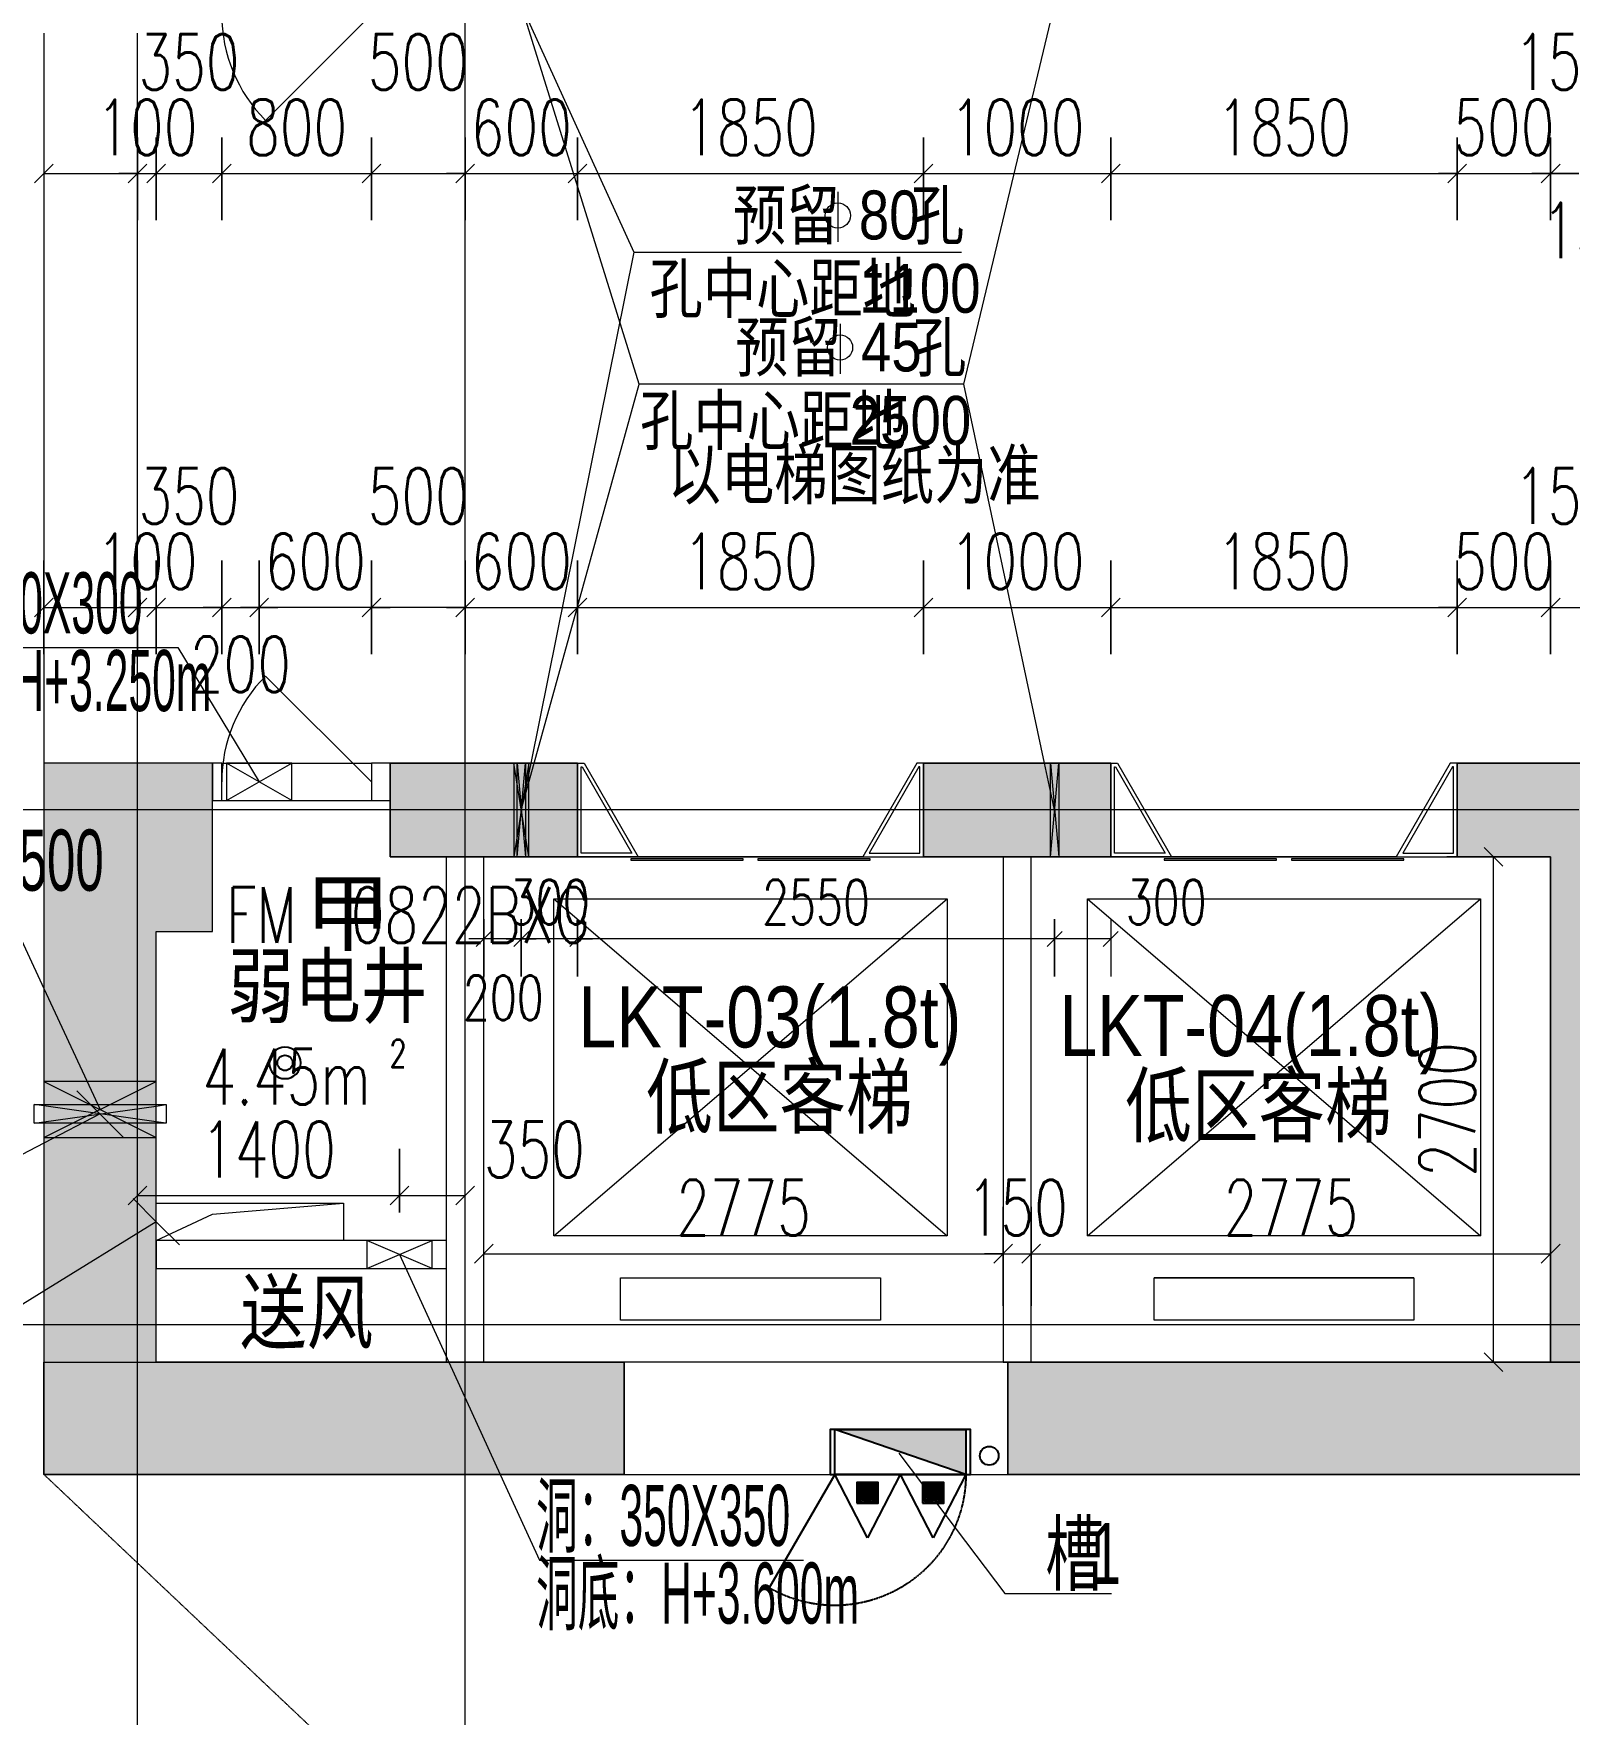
# Model space of a CAD drawing. Header units: millimetres. Extents: x 8533 to 398112, y -117646 to 105276.
# Drawn here: x 164491 to 172696, y 42573 to 51553 of the extents above; entities that cross this region are included whole.
import ezdxf

# ---------------------------------------------------------------- set-up
doc = ezdxf.new("R2010")
doc.units = ezdxf.units.MM
for name, pattern in [('IMPORT-A-D0TE-BF$0$DOTE', [0]), ('IMPORT-DASH', [3.5, 2.5, -1]), ('IMPORT-P-XHS-10F$0$DASH', [3.5, 2.5, -1])]:
    doc.linetypes.add(name, pattern=pattern)
for name, color, linetype, lineweight in [('10F智能化预留孔洞$0$墙面开洞', 4, 'Continuous', 13), ('10F智能化预留孔洞$0$墙面开洞文字', 6, 'Continuous', 13), ('10F智能化预留孔洞$0$板面开洞', 1, 'Continuous', 13), ('10F智能化预留孔洞$0$板面开洞文字', 7, 'Continuous', 13), ('A-D0TE-BF$0$A-Axis-GRID', 1, 'IMPORT-A-D0TE-BF$0$DOTE', 13), ('A-KD-Elevator-Standard$0$A-Dims', 140, 'Continuous', 13), ('A-KD-Elevator-Standard$0$A-Dims-IDEN', 13, 'Continuous', 13), ('A-KD-Elevator-Standard$0$A-floor-LIMIT', 3, 'Continuous', 13), ('A-KD-Elevator-Standard$0$PUB_TEXT', 7, 'Continuous', 13), ('A-wall-10F$0$A-Dims', 140, 'Continuous', 13), ('A-wall-10F$0$A-wall-ARCH', 7, 'Continuous', 13), ('A-wall-10F$0$A-wall-COL', 30, 'Continuous', 13), ('A-wall-10F$0$A-wall-metl', 211, 'Continuous', 13), ('A-wall-10F$0$A-win', 3, 'Continuous', 13), ('A-wall-10F$0$DOOR_FIRE', 4, 'Continuous', 13), ('A-wall-10F$0$DOOR_FIRE_TEXT', 7, 'Continuous', 13), ('A-wall-10F$0$EVTR', 2, 'Continuous', 13), ('A-wall-10F$0$PUB_TEXT', 7, 'Continuous', 13), ('A-wall-10F$0$SPACE', 7, 'Continuous', 13), ('H-TJ-10F$0$H-TZ-JGJLQLDBZ', 3, 'Continuous', 13), ('H-TJ-10F$0$H-TZ-JGLD', 60, 'Continuous', 13), ('H-TJ-10F$0$H-TZ-JZLD', 211, 'Continuous', 13), ('H-TJ-10F$0$H-TZ-JZLDBZ', 4, 'Continuous', 13), ('P-XHS-10F$0$PTA-XH消火栓立管2区', 10, 'Continuous', 25), ('P-XHS-10F$0$PTA-XH消火栓立管_1区_', 10, 'Continuous', 25), ('P-XHS-10F$0$PTA-XH消火栓箱', 10, 'Continuous', 25), ('P-XHS-10F$0$PTP-YS雨水阀门', 10, 'Continuous', 25), ('P-XHS-10F$0$消火栓留槽提资', 4, 'Continuous', 13), ('wall-10_12F$0$S-hatch', 253, 'Continuous', 13), ('wall-10_12F$0$S-wall', 31, 'Continuous', 13), ('X-AREA-SS', 3, 'IMPORT-DASH', 13), ('塔楼-ARC-10F-20250714_dwg', 8, 'Continuous', 13)]:
    doc.layers.add(name, color=color, linetype=linetype, lineweight=lineweight)
doc.styles.add('Arial', font='arial.ttf', dxfattribs={"width": 0.7, "height": 326.200771})
doc.styles.add('Arial_1', font='arial.ttf', dxfattribs={"width": 0.6, "height": 326.200771})
doc.styles.add('Arial_2', font='arial.ttf', dxfattribs={"width": 0.5, "height": 326.200771})
doc.styles.add('Arial_5', font='arial.ttf', dxfattribs={"width": 0.8, "height": 326.200771})
doc.styles.add('Arial_8', font='arial.ttf', dxfattribs={"width": 0.8, "height": 260.960617})
doc.styles.add('Arial_9', font='arial.ttf', dxfattribs={"width": 0.63, "height": 326.200771})
doc.styles.add('Simplex', font='simplex_.ttf', dxfattribs={"width": 0.705882, "height": 297.5})
doc.styles.add('Simplex_3', font='simplex_.ttf', dxfattribs={"height": 337.588652})
doc.styles.add('Simplex_4', font='simplex_.ttf', dxfattribs={"width": 0.705882, "height": 238})
doc.styles.add('Simplex_5', font='simplex_.ttf', dxfattribs={"width": 0.705882, "height": 148.75})

# ---------------------------------------------------------------- blocks, each defined once
blk = doc.blocks.new('塔楼-ARC-10F-20250714_dwg_A-D0TE-BF-2024562-10F_ARC_46_000_')
at = {"layer": 'A-D0TE-BF$0$A-Axis-GRID', "linetype": 'Continuous'}
for p, q in [((10500, -16500), (10500, -10550)), ((8750, -16500), (8750, -12600)), ((8750, -17250), (8750, -16500)), ((10500, -17000), (10500, -16500)), ((8250, -16750), (-2116.1, -16750)), ((8416.7, -16750), (8250, -16750)), ((9150, -16750), (8416.7, -16750)), ((10100, -16750), (9150, -16750)), ((11100, -16750), (10100, -16750)), ((12950, -16750), (11100, -16750)), ((13950, -16750), (12950, -16750)), ((15800, -16750), (13950, -16750)), ((16450, -16750), (15800, -16750)), ((10500, -19700), (10500, -17000)), ((8750, -20300), (8750, -17250)), ((8250, -19500), (980, -19500)), ((8850, -19500), (8250, -19500)), ((16300, -19500), (8850, -19500)), ((16600, -19500), (16300, -19500)), ((10500, -20300), (10500, -19700)), ((8750, -27270.4), (8750, -20300)), ((10500, -31033.5), (10500, -20300))]:
    blk.add_line(p, q, dxfattribs=at)
blk = doc.blocks.new('塔楼-ARC-10F-20250714_dwg__U151-2024571-10F_ARC_46_000_')
at = {"layer": 'H-TJ-10F$0$H-TZ-JGLD'}
for p, q in [((0, 150), (600, -150)), ((600, -150), (600, 150)), ((0, -150), (600, -150))]:
    blk.add_line(p, q, dxfattribs=at)
at = {"layer": 'H-TJ-10F$0$H-TZ-JGLD', "flags": 128}
blk.add_lwpolyline([(600, 150), (0, 150), (0, -150), (600, 150)], dxfattribs=at)
blk = doc.blocks.new('塔楼-ARC-10F-20250714_dwg__U168-2024576-10F_ARC_46_000_')
at = {"layer": 'H-TJ-10F$0$H-TZ-JZLD'}
blk.add_line((0, 175), (200, -175), dxfattribs=at)
at = {"layer": 'H-TJ-10F$0$H-TZ-JZLD', "flags": 128}
blk.add_lwpolyline([(0, -175), (200, -175), (200, 175), (0, 175), (0, -175), (200, 175)], dxfattribs=at)
blk = doc.blocks.new('塔楼-ARC-10F-20250714_dwg__U169-2024577-10F_ARC_46_000_')
at = {"layer": 'H-TJ-10F$0$H-TZ-JZLD'}
blk.add_line((0, 175), (150, -175), dxfattribs=at)
at = {"layer": 'H-TJ-10F$0$H-TZ-JZLD', "flags": 128}
blk.add_lwpolyline([(0, -175), (150, -175), (150, 175), (0, 175), (0, -175), (150, 175)], dxfattribs=at)
blk = doc.blocks.new('塔楼-ARC-10F-20250714_dwg_H-TJ-10F-2024599-10F_ARC_46_000_')
at = {"layer": 'H-TJ-10F$0$H-TZ-JGJLQLDBZ'}
blk.add_line((8250, -17704.3), (8550, -18350), dxfattribs=at)
at = {"layer": 'H-TJ-10F$0$H-TZ-JGJLQLDBZ', "flags": 128}
blk.add_lwpolyline([(6987.1, -17256.8), (8042.1, -17256.8), (8250, -17704.3)], dxfattribs=at)
at = {"layer": 'H-TJ-10F$0$H-TZ-JZLDBZ'}
for p, q in [((10149.9, -19125), (10413.4, -19700)), ((10413.4, -19700), (10688.4, -20300))]:
    blk.add_line(p, q, dxfattribs=at)
at = {"layer": 'H-TJ-10F$0$H-TZ-JZLDBZ', "flags": 128}
for points in [[(7438, -15882.2), (8964.7, -15882.2), (9400, -16600)], [(10688.4, -20300), (10898.1, -20757.5), (12307.8, -20757.5)]]:
    blk.add_lwpolyline(points, dxfattribs=at)
at = {"rotation": 90}
for name, p in [('塔楼-ARC-10F-20250714_dwg__U168-2024576-10F_ARC_46_000_', (9400, -16700)), ('塔楼-ARC-10F-20250714_dwg__U169-2024577-10F_ARC_46_000_', (10149.9, -19200))]:
    blk.add_blockref(name, p, dxfattribs=at)
blk.add_blockref('塔楼-ARC-10F-20250714_dwg__U151-2024571-10F_ARC_46_000_', (8250, -18350))
at = {"layer": 'H-TJ-10F$0$H-TZ-JGJLQLDBZ', "insert": (6987.1, -16855), "char_height": 326.2, "width": 1975.939, "attachment_point": 1, "line_spacing_factor": 0.941778, "style": 'Arial_1'}
blk.add_mtext('洞：300x500', dxfattribs=at)
at = {"layer": 'H-TJ-10F$0$H-TZ-JZLDBZ', "attachment_point": 1, "line_spacing_factor": 0.941778, "style": 'Arial_2'}
for s, insert, char_height, width in [('洞：350X300', (7419.7, -15480.4), 326.2, 1685.36), ('洞底：H+3.250m', (7419.7, -15895.4), 326.201, 2145.003), ('洞：350X350', (10879.9, -20355.7), 326.2, 1685.36), ('洞底：H+3.600m', (10879.9, -20770.6), 326.201, 2145.003)]:
    blk.add_mtext(s, dxfattribs=dict(at, insert=insert, char_height=char_height, width=width))
blk = doc.blocks.new('塔楼-ARC-10F-20250714_dwg__U151-V67-10F_ARC_46_000_')
at = {"layer": 'H-TJ-10F$0$H-TZ-JGLD'}
for p, q in [((0, 150), (600, -150)), ((600, -150), (600, 150)), ((0, -150), (600, -150))]:
    blk.add_line(p, q, dxfattribs=at)
at = {"layer": 'H-TJ-10F$0$H-TZ-JGLD', "flags": 128}
blk.add_lwpolyline([(600, 150), (0, 150), (0, -150), (600, 150)], dxfattribs=at)
blk = doc.blocks.new('塔楼-ARC-10F-20250714_dwg_H-TJ-10F-V80-10F_ARC_46_000_')
at = {"layer": 'H-TJ-10F$0$H-TZ-JGJLQLDBZ'}
blk.add_line((8250, -17704.3), (8550, -18350), dxfattribs=at)
at = {"layer": 'H-TJ-10F$0$H-TZ-JGJLQLDBZ', "flags": 128}
blk.add_lwpolyline([(6987.1, -17256.8), (8042.1, -17256.8), (8250, -17704.3)], dxfattribs=at)
at = {"layer": 'H-TJ-10F$0$H-TZ-JZLDBZ'}
for p, q in [((10149.9, -19125), (10413.4, -19700)), ((10413.4, -19700), (10688.4, -20300))]:
    blk.add_line(p, q, dxfattribs=at)
at = {"layer": 'H-TJ-10F$0$H-TZ-JZLDBZ', "flags": 128}
for points in [[(7438, -15882.2), (8964.7, -15882.2), (9400, -16600)], [(10688.4, -20300), (10898.1, -20757.5), (12307.8, -20757.5)]]:
    blk.add_lwpolyline(points, dxfattribs=at)
at = {"rotation": 90}
for name, p in [('塔楼-ARC-10F-20250714_dwg__U168-2024576-10F_ARC_46_000_', (9400, -16700)), ('塔楼-ARC-10F-20250714_dwg__U169-2024577-10F_ARC_46_000_', (10149.9, -19200))]:
    blk.add_blockref(name, p, dxfattribs=at)
blk.add_blockref('塔楼-ARC-10F-20250714_dwg__U151-V67-10F_ARC_46_000_', (8250, -18350))
at = {"layer": 'H-TJ-10F$0$H-TZ-JGJLQLDBZ', "insert": (6987.1, -16855), "char_height": 326.2, "width": 1975.939, "attachment_point": 1, "line_spacing_factor": 0.941778, "style": 'Arial_1'}
blk.add_mtext('洞：300x500', dxfattribs=at)
at = {"layer": 'H-TJ-10F$0$H-TZ-JZLDBZ', "attachment_point": 1, "line_spacing_factor": 0.941778, "style": 'Arial_2'}
for s, insert, char_height, width in [('洞：350X300', (7419.7, -15480.4), 326.2, 1685.36), ('洞底：H+3.250m', (7419.7, -15895.4), 326.201, 2145.003), ('洞：350X350', (10879.9, -20355.7), 326.2, 1685.36), ('洞底：H+3.600m', (10879.9, -20770.6), 326.201, 2145.003)]:
    blk.add_mtext(s, dxfattribs=dict(at, insert=insert, char_height=char_height, width=width))
blk = doc.blocks.new('塔楼-ARC-10F-20250714_dwg_wall-10_12F-2024600-10F_ARC_46_000_')
at = {"layer": 'wall-10_12F$0$S-hatch'}
for points in [[(8250, -19700), (8850, -19700), (8850, -17400), (9150, -17400), (9150, -16500), (8250, -16500), (8250, -19200)], [(10100, -17000), (11100, -17000), (11100, -16500), (10100, -16500)], [(13950, -17000), (13950, -16500), (12950, -16500), (12950, -17000)], [(16300, -19700), (16600, -19700), (16600, -16500), (15800, -16500), (15800, -17000), (16300, -17000)], [(8250, -20300), (11350, -20300), (11350, -19700), (8250, -19700)], [(16600, -20300), (16600, -19700), (13400, -19700), (13400, -20300), (16300, -20300)]]:
    blk.add_hatch(color=256, dxfattribs=at).paths.add_polyline_path(points, flags=0)
at = {"layer": 'wall-10_12F$0$S-wall'}
blk.add_line((13400, -19700), (16600, -19700), dxfattribs=at)
at = {"layer": 'wall-10_12F$0$S-wall', "flags": 128}
for points in [[(8850, -16500), (8250, -16500), (8250, -19700), (8850, -19700)], [(8850, -19700), (8850, -17400), (9150, -17400), (9150, -16500), (9050, -16500), (8250, -16500), (8250, -17400)], [(16300, -17000), (15800, -17000), (15800, -16500), (16600, -16500)], [(16600, -19700), (16300, -19700), (16300, -17000)], [(16600, -20300), (13400, -20300), (13400, -19700)]]:
    blk.add_lwpolyline(points, dxfattribs=at)
for points in [[(10100, -16500), (11100, -16500), (11100, -17000), (10100, -17000)], [(12950, -16500), (13950, -16500), (13950, -17000), (12950, -17000)], [(8250, -19700), (11350, -19700), (11350, -20300), (8250, -20300)]]:
    blk.add_lwpolyline(points, close=True, dxfattribs=at)
blk = doc.blocks.new('塔楼-ARC-10F-20250714_dwg_10F智能化预留孔洞-2024602-10F_ARC_46_000_')
at = {"layer": '10F智能化预留孔洞$0$墙面开洞'}
for p, q in [((8250, -18331.5), (8197.5, -18324.1)), ((8250, -18324.1), (8850, -18324.1)), ((8850, -18416.5), (8250, -18331.5)), ((8250, -18416.6), (8850, -18331.6)), ((8850, -18331.6), (8903.3, -18324.1)), ((8850, -18424.1), (8250, -18424.1)), ((8903.3, -18424.1), (8850, -18416.5))]:
    blk.add_line(p, q, dxfattribs=at)
at = {"layer": '10F智能化预留孔洞$0$墙面开洞', "flags": 128}
for points in [[(8197.5, -18424.1), (8197.5, -18324.1), (8250, -18324.1)], [(8850, -18324.1), (8903.3, -18324.1), (8903.3, -18424.1), (8850, -18424.1)], [(8250, -18424.1), (8197.5, -18424.1), (8250, -18416.6)]]:
    blk.add_lwpolyline(points, dxfattribs=at)
at = {"layer": '10F智能化预留孔洞$0$墙面开洞文字'}
for p, q in [((8674.1, -18497.8), (8426.6, -18250.3)), ((8550.4, -18374.1), (8250, -18530.8))]:
    blk.add_line(p, q, dxfattribs=at)
at = {"layer": '10F智能化预留孔洞$0$墙面开洞文字', "flags": 128}
blk.add_lwpolyline([(8250, -18530.8), (7038.5, -19163), (4892.7, -19163)], dxfattribs=at)
at = {"layer": '10F智能化预留孔洞$0$板面开洞'}
blk.add_line((8850, -19050), (8850, -18850), dxfattribs=at)
at = {"layer": '10F智能化预留孔洞$0$板面开洞', "flags": 128}
for points in [[(8850, -18850), (9850, -18850), (9850, -19050), (8850, -19050)], [(8850, -19050), (9150, -18910), (9850, -18850)]]:
    blk.add_lwpolyline(points, dxfattribs=at)
at = {"layer": '10F智能化预留孔洞$0$板面开洞文字'}
for p, q in [((8850, -18950), (8726.3, -18826.3)), ((8850, -18950), (8250, -19320.8)), ((8973.7, -19073.7), (8850, -18950))]:
    blk.add_line(p, q, dxfattribs=at)
at = {"layer": '10F智能化预留孔洞$0$板面开洞文字', "flags": 128}
blk.add_lwpolyline([(8250, -19320.8), (7008.2, -20088.1), (4237.1, -20088.1)], dxfattribs=at)
blk = doc.blocks.new('塔楼-ARC-10F-20250714_dwg_P-XHS-10F$0$消火栓箱体_留洞750_240_-2024617-10F_ARC_46_000_')
at = {"layer": 'P-XHS-10F$0$PTA-XH消火栓箱'}
h = blk.add_hatch(dxfattribs=at)
h.set_pattern_fill('FP_59', color=256, style=0, pattern_type=2)
h.set_pattern_definition([(18.925, (1106908.59, 2309253.54), (-15.591736, 5.3461195), [])])
h.paths.add_polyline_path([(1140961.5, 2311484.4), (1140961.5, 2311372.9), (1140847, 2311372.9), (1140847, 2311484.4)], flags=0)
h = blk.add_hatch(dxfattribs=at)
h.set_pattern_fill('FP_60', color=256, style=0, pattern_type=2)
h.set_pattern_definition([(18.925, (1107258.59, 2309253.54), (-15.591736, 5.3461195), [])])
h.paths.add_polyline_path([(1141203.8, 2311484.4), (1141311.5, 2311484.4), (1141311.5, 2311372.9), (1141197, 2311372.9), (1141197, 2311484.4)], flags=0)
blk.add_hatch(color=256, dxfattribs=at).paths.add_polyline_path([(1141429.3, 2311330.4), (1140729.3, 2311090.4), (1141429.3, 2311090.4)], flags=0)
at = {"layer": 'P-XHS-10F$0$PTA-XH消火栓立管_1区_', "color": 135}
blk.add_line((1140729.2, 2311330.4), (1140379.2, 2311936.6), dxfattribs=at)
at = {"layer": 'P-XHS-10F$0$PTA-XH消火栓立管_1区_', "color": 135, "flags": 128}
blk.add_lwpolyline([(1140704.3, 2311330.4), (1141454.3, 2311330.4), (1141454.3, 2311090.4), (1140704.3, 2311090.4)], close=True, dxfattribs=at)
at = {"layer": 'P-XHS-10F$0$PTA-XH消火栓立管_1区_', "color": 135, "linetype": 'IMPORT-P-XHS-10F$0$DASH'}
blk.add_arc((1140729.2, 2311330.4), 700, 0, 120, dxfattribs=at)
at = {"layer": 'P-XHS-10F$0$PTA-XH消火栓箱'}
for p, q in [((1141429.3, 2311330.4), (1140729.3, 2311090.4)), ((1141429.3, 2311090.4), (1141429.3, 2311330.4)), ((1140729.3, 2311090.4), (1141429.3, 2311090.4))]:
    blk.add_line(p, q, dxfattribs=at)
at = {"layer": 'P-XHS-10F$0$PTA-XH消火栓箱', "flags": 128}
for points in [[(1140904.3, 2311669.5), (1140729.3, 2311330.4), (1141079.2, 2311330.4)], [(1141254.3, 2311669.5), (1141079.3, 2311330.4), (1141429.2, 2311330.4)]]:
    blk.add_lwpolyline(points, close=True, dxfattribs=at)
for points in [[(1140847, 2311484.4), (1140961.5, 2311484.4), (1140961.5, 2311372.9), (1140847, 2311372.9), (1140847, 2311484.4)], [(1141197, 2311484.4), (1141311.5, 2311484.4), (1141311.5, 2311372.9), (1141197, 2311372.9), (1141197, 2311484.4)], [(1141429.3, 2311330.4), (1141079.3, 2311330.4), (1140729.3, 2311330.4), (1141429.3, 2311330.4), (1140729.3, 2311330.4), (1140729.3, 2311090.4), (1141429.3, 2311090.4), (1141429.3, 2311330.4), (1140729.3, 2311090.4)]]:
    blk.add_lwpolyline(points, dxfattribs=at)
blk = doc.blocks.new('塔楼-ARC-10F-20250714_dwg_P-XHS-10F$0$$VALVE$00000334-2024620-10F_ARC_46_000_')
at = {"layer": 'P-XHS-10F$0$PTP-YS雨水阀门'}
blk.add_circle((0, 0), 33.9, dxfattribs=at)
for start, end in [(360, 180), (180, 360)]:
    blk.add_arc((0, 0), 70, start, end, dxfattribs=at)
blk = doc.blocks.new('塔楼-ARC-10F-20250714_dwg_P-XHS-10F-2024623-10F_ARC_46_000_')
at = {"layer": 'P-XHS-10F$0$PTA-XH消火栓立管2区'}
blk.add_circle((13300.5, -20200), 50, dxfattribs=at)
at = {"layer": 'P-XHS-10F$0$消火栓留槽提资'}
for p, q in [((12817.3, -20186.2), (12943.2, -20353)), ((12943.2, -20353), (13019.4, -20454))]:
    blk.add_line(p, q, dxfattribs=at)
at = {"layer": 'P-XHS-10F$0$消火栓留槽提资', "flags": 128}
blk.add_lwpolyline([(13019.4, -20454), (13383.6, -20936.5), (13953.1, -20936.5)], dxfattribs=at)
at = {"xscale": 1.2, "yscale": 1.2, "zscale": 1.2, "rotation": 90}
blk.add_blockref('塔楼-ARC-10F-20250714_dwg_P-XHS-10F$0$$VALVE$00000334-2024620-10F_ARC_46_000_', (9537.9, -18101.5), dxfattribs=at)
at = {"extrusion": (0, 0, -1), "zscale": -1, "rotation": 180}
blk.add_blockref('塔楼-ARC-10F-20250714_dwg_P-XHS-10F$0$消火栓箱体_留洞750_240_-2024617-10F_ARC_46_000_', (1128253.8, 2291030.4), dxfattribs=at)
at = {"layer": 'P-XHS-10F$0$消火栓留槽提资', "color": 7, "char_height": 326.201, "attachment_point": 1, "line_spacing_factor": 0.941778}
for s, insert, width, style in [('\\fArial|b0|i0|c134|p34|;\\W.7;槽', (13600, -20559.7), 422.661, 'Arial'), ('\\fArial|b0|i0|c134|p34|;\\W.63;1', (13845, -20559.7), 190.197, 'Arial_9')]:
    blk.add_mtext(s, dxfattribs=dict(at, insert=insert, width=width, style=style))
blk = doc.blocks.new('塔楼-ARC-10F-20250714_dwg_A-KD-Elevator-Standard$0$_ArchTick-2024624-10F_ARC_46_000_')
at = {"layer": 'A-KD-Elevator-Standard$0$A-Dims'}
blk.add_line((-0.5, -0.5), (0.5, 0.5), dxfattribs=at)
blk = doc.blocks.new('塔楼-ARC-10F-20250714_dwg_A-KD-Elevator-Standard-2024625-10F_ARC_46_000_')
at = {"layer": 'A-KD-Elevator-Standard$0$A-Dims'}
for p, q in [((10600, -17334.1), (10600, -17639.1)), ((13950, -17334.1), (13950, -17639.1)), ((11100, -17439.1), (11180, -17439.1))]:
    blk.add_line(p, q, dxfattribs=at)
at = {"layer": 'A-KD-Elevator-Standard$0$A-Dims', "flags": 128}
blk.add_lwpolyline([(10800, -17639.1), (10800, -17334.1)], close=True, dxfattribs=at)
for points in [[(11100, -17639.1), (11100, -17334.1), (11100, -17639.1)], [(13650, -17639.1), (13650, -17334.1), (13650, -17639.1)], [(10720, -17439.1), (10800, -17439.1), (10600, -17439.1), (10520, -17439.1)], [(13950, -17439.1), (13650, -17439.1), (11100, -17439.1), (10800, -17439.1), (10880, -17439.1)]]:
    blk.add_lwpolyline(points, dxfattribs=at)
at = {"layer": 'A-KD-Elevator-Standard$0$A-Dims-IDEN', "color": 7}
for p, q in [((12491.7, -13448), (12491.7, -13714)), ((12503.4, -14153.4), (12503.4, -14419.4))]:
    blk.add_line(p, q, dxfattribs=at)
at = {"layer": 'A-KD-Elevator-Standard$0$A-Dims-IDEN'}
for p, q in [((11402.5, -13770), (13152.8, -13770)), ((10869.2, -16500), (11429.5, -14475.4)), ((13650, -16750), (13596.6, -16500))]:
    blk.add_line(p, q, dxfattribs=at)
at = {"layer": 'A-KD-Elevator-Standard$0$A-Dims-IDEN', "flags": 128}
for points in [[(13164.5, -14475.4), (11429.5, -14475.4), (10800, -12450), (11402.5, -13770), (10850.5, -16500)], [(13596.6, -16500), (13164.5, -14475.4), (13650, -12450)], [(10850.5, -16500), (10800, -16750), (10869.2, -16500)]]:
    blk.add_lwpolyline(points, dxfattribs=at)
at = {"layer": 'A-KD-Elevator-Standard$0$A-Dims-IDEN', "color": 7}
for centre in [(12491.7, -13574), (12503.4, -14279.4)]:
    blk.add_circle(centre, 67.2, dxfattribs=at)
at = {"layer": 'A-KD-Elevator-Standard$0$A-floor-LIMIT'}
for p, q in [((10840, -17000), (10760, -16500)), ((10777.5, -17000), (10822.5, -16500)), ((13627.5, -17000), (13672.5, -16500))]:
    blk.add_line(p, q, dxfattribs=at)
at = {"layer": 'A-KD-Elevator-Standard$0$A-floor-LIMIT', "flags": 128}
for points in [[(10840, -16500), (10760, -16500), (10760, -17000), (10840, -17000), (10840, -16500), (10760, -17000)], [(10777.5, -16500), (10822.5, -16500), (10822.5, -17000), (10777.5, -17000), (10777.5, -16500), (10822.5, -17000)], [(13627.5, -16500), (13672.5, -16500), (13672.5, -17000), (13627.5, -17000), (13627.5, -16500), (13672.5, -17000)]]:
    blk.add_lwpolyline(points, dxfattribs=at)
at = {"xscale": 80, "yscale": 80, "zscale": 80}
for p in [(10600, -17439.1), (10800, -17439.1), (13650, -17439.1), (13950, -17439.1)]:
    blk.add_blockref('塔楼-ARC-10F-20250714_dwg_A-KD-Elevator-Standard$0$_ArchTick-2024624-10F_ARC_46_000_', p, dxfattribs=at)
at = {"xscale": 80, "yscale": 80, "zscale": 80, "rotation": 180}
for p in [(10800, -17439.1), (11100, -17439.1), (11100, -17439.1), (13650, -17439.1)]:
    blk.add_blockref('塔楼-ARC-10F-20250714_dwg_A-KD-Elevator-Standard$0$_ArchTick-2024624-10F_ARC_46_000_', p, dxfattribs=at)
at = {"layer": 'A-KD-Elevator-Standard$0$A-Dims', "color": 7, "char_height": 238, "attachment_point": 2, "line_spacing_factor": 1.125731, "style": 'Simplex_4'}
for s, insert, width in [('300', (10950, -17123.2), 550.748), ('2550', (12375, -17123.2), 734.331), ('300', (14246, -17123.2), 550.748), ('200', (10704.1, -17634.7), 550.748)]:
    blk.add_mtext(s, dxfattribs=dict(at, insert=insert, width=width))
at = {"layer": 'A-KD-Elevator-Standard$0$A-Dims-IDEN', "color": 7, "attachment_point": 1, "line_spacing_factor": 0.941778, "style": 'Arial_8'}
for s, insert, char_height, width in [('预留', (11931.7, -13440.6), 260.96, 777.763), ('80', (12603.7, -13440.6), 260.96, 388.882), ('\\fArial|b0|i0|c134|p34|;\\W.8;孔', (12881.8, -13440.6), 260.961, 388.882), ('孔中心距地', (11485.3, -13832.6), 260.96, 1944.408), ('1100', (12605.3, -13832.6), 260.96, 777.763), ('预留', (11943.4, -14146), 260.96, 777.763), ('45', (12615.4, -14146), 260.96, 388.882), ('\\fArial|b0|i0|c134|p34|;\\W.8;孔', (12893.5, -14146), 260.961, 388.882), ('孔中心距地', (11435.2, -14538), 260.96, 1944.408), ('2500', (12555.2, -14538), 260.96, 777.763)]:
    blk.add_mtext(s, dxfattribs=dict(at, insert=insert, char_height=char_height, width=width))
at = {"layer": 'A-KD-Elevator-Standard$0$PUB_TEXT', "insert": (11582.3, -14827), "char_height": 260.96, "width": 2722.171, "attachment_point": 1, "line_spacing_factor": 0.941778, "style": 'Arial_8'}
blk.add_mtext('以电梯图纸为准', dxfattribs=at)
blk = doc.blocks.new('塔楼-ARC-10F-20250714_dwg_A-KD-Elevator-Standard-10_18F-2024626-10F_ARC_46_000_')
blk.add_blockref('塔楼-ARC-10F-20250714_dwg_A-KD-Elevator-Standard-2024625-10F_ARC_46_000_', (0, 0))
blk = doc.blocks.new('塔楼-ARC-10F-20250714_dwg_A-wall-10F$0$$DorLib2D$00000114-2024792-10F_ARC_46_000_')
at = {"layer": 'A-wall-10F$0$DOOR_FIRE'}
blk.add_line((10000, -16600), (9434.3, -16034.3), dxfattribs=at)
blk.add_arc((10000, -16600), 800, 135, 180, dxfattribs=at)
blk = doc.blocks.new('塔楼-ARC-10F-20250714_dwg_A-wall-10F$0$$DorLib2D$00000114-2024798-10F_ARC_46_000_')
at = {"layer": 'A-wall-10F$0$DOOR_FIRE'}
blk.add_line((10000, -12500), (9434.3, -13065.7), dxfattribs=at)
blk.add_arc((10000, -12500), 800, 180, 225, dxfattribs=at)
blk = doc.blocks.new('塔楼-ARC-10F-20250714_dwg_A-wall-10F$0$$DorLib2D$00000127-2024804-10F_ARC_46_000_')
at = {"layer": 'A-wall-10F$0$A-win'}
blk.add_line((12625, -17000), (11425, -17000), dxfattribs=at)
at = {"layer": 'A-wall-10F$0$A-win', "flags": 128}
for points in [[(11385, -17011.4), (11385, -17017.7), (11985, -17017.7), (11985, -17011.4)], [(12065, -17011.4), (12065, -17017.7), (12665, -17017.7), (12665, -17011.4)]]:
    blk.add_lwpolyline(points, close=True, dxfattribs=at)
blk = doc.blocks.new('塔楼-ARC-10F-20250714_dwg_A-wall-10F$0$$DorLib2D$00000127-2024805-10F_ARC_46_000_')
at = {"layer": 'A-wall-10F$0$A-win'}
blk.add_line((15475, -17000), (14275, -17000), dxfattribs=at)
at = {"layer": 'A-wall-10F$0$A-win', "flags": 128}
for points in [[(14235, -17011.4), (14235, -17017.7), (14835, -17017.7), (14835, -17011.4)], [(14915, -17011.4), (14915, -17017.7), (15515, -17017.7), (15515, -17011.4)]]:
    blk.add_lwpolyline(points, close=True, dxfattribs=at)
blk = doc.blocks.new('塔楼-ARC-10F-20250714_dwg_A-wall-10F$0$_ArchTick-2024809-10F_ARC_46_000_')
at = {"layer": 'A-wall-10F$0$A-Dims'}
blk.add_line((-0.5, -0.5), (0.5, 0.5), dxfattribs=at)
blk = doc.blocks.new('塔楼-ARC-10F-20250714_dwg_A-wall-10F-2024810-10F_ARC_46_000_')
at = {"layer": 'A-wall-10F$0$A-Dims'}
for p, q in [((8250, -13158), (8250, -13599.5)), ((8250, -15918.2), (8250, -15418)), ((16000, -17000), (15744.9, -17000)), ((15994.9, -19700), (15994.9, -17000)), ((8750, -18900), (8750, -18560.1)), ((10500, -18900), (10500, -18560.1)), ((10600, -19400), (10600, -18870.5)), ((16300, -19400), (16300, -18870.5)), ((13525, -19120.5), (16300, -19120.5)), ((16000, -19700), (15744.9, -19700))]:
    blk.add_line(p, q, dxfattribs=at)
at = {"layer": 'A-wall-10F$0$A-Dims', "flags": 128}
for points in [[(8750, -13599.5), (8750, -13158)], [(8850, -13599.5), (8850, -13158)], [(9200, -13599.5), (9200, -13158)], [(10000, -13599.5), (10000, -13158)], [(10500, -13599.5), (10500, -13158)], [(11100, -13599.5), (11100, -13158)], [(12950, -13599.5), (12950, -13158)], [(13950, -13599.5), (13950, -13158)], [(15800, -13599.5), (15800, -13158)], [(16300, -13599.5), (16300, -13158)], [(8750, -15418), (8750, -15918.2)], [(8850, -15418), (8850, -15918.2)], [(9200, -15418), (9200, -15918.2)], [(9400, -15418), (9400, -15918.2)], [(10000, -15418), (10000, -15918.2)], [(10500, -15418), (10500, -15918.2)], [(11100, -15418), (11100, -15918.2)], [(12950, -15418), (12950, -15918.2)], [(13950, -15418), (13950, -15918.2)], [(15800, -15418), (15800, -15918.2)], [(16300, -15418), (16300, -15918.2)], [(10149.9, -18560.1), (10149.9, -18900)]]:
    blk.add_lwpolyline(points, close=True, dxfattribs=at)
for points in [[(8250, -13349.5), (8750, -13349.5), (8650, -13349.5)], [(8750, -13349.5), (8850, -13349.5), (8950, -13349.5)], [(8850, -13349.5), (9200, -13349.5), (10000, -13349.5), (10500, -13349.5), (10400, -13349.5)], [(10500, -13349.5), (11100, -13349.5), (11200, -13349.5)], [(11100, -13349.5), (12950, -13349.5), (13950, -13349.5), (15800, -13349.5), (15700, -13349.5)], [(15800, -13349.5), (16300, -13349.5), (16400, -13349.5)], [(16350, -13349.5), (16450, -13349.5), (16300, -13349.5), (16200, -13349.5)], [(8250, -15668), (8750, -15668), (8650, -15668)], [(8750, -15668), (8850, -15668), (8950, -15668)], [(8850, -15668), (9200, -15668), (9100, -15668)], [(9200, -15668), (9400, -15668), (9500, -15668)], [(10000, -15668), (9400, -15668), (9300, -15668)], [(10400, -15668), (10500, -15668), (10000, -15668), (10100, -15668)], [(10500, -15668), (11100, -15668), (11200, -15668)], [(11100, -15668), (12950, -15668), (13950, -15668), (15800, -15668), (15700, -15668)], [(15800, -15668), (16300, -15668), (16400, -15668)], [(16200, -15668), (16300, -15668), (16450, -15668), (16600, -15668), (16700, -15668)], [(16350, -15668), (16450, -15668), (16550, -15668)], [(8750, -18810.1), (10149.9, -18810.1), (10500, -18810.1)], [(13375, -18870.5), (13375, -19400), (13375, -18870.5)], [(13525, -18870.5), (13525, -19400), (13525, -18870.5)], [(10600, -19120.5), (13375, -19120.5), (13275, -19120.5)], [(13375, -19120.5), (13525, -19120.5), (13625, -19120.5)]]:
    blk.add_lwpolyline(points, dxfattribs=at)
at = {"layer": 'A-wall-10F$0$A-wall-ARCH'}
for p, q in [((10400, -19700), (10400, -17000)), ((10600, -19700), (10600, -17000))]:
    blk.add_line(p, q, dxfattribs=at)
at = {"layer": 'A-wall-10F$0$A-wall-ARCH', "flags": 128}
for points in [[(9150, -16700), (9200, -16700), (9200, -16500), (9150, -16500)], [(10100, -16500), (10000, -16500), (10000, -16700), (10100, -16700)], [(8850, -19050), (8850, -19200), (10400, -19200), (10400, -19050)], [(13400, -20300), (13400, -19700), (11350, -19700), (11350, -20300)]]:
    blk.add_lwpolyline(points, close=True, dxfattribs=at)
at = {"layer": 'A-wall-10F$0$A-wall-COL', "flags": 128}
for points in [[(9150, -17400), (9150, -16500), (8250, -16500), (8250, -20300), (10500, -20300), (11350, -20300), (11350, -19700), (10500, -19700), (8850, -19700), (8850, -17400)], [(11100, -17000), (11100, -16500), (10500, -16500), (10100, -16500), (10100, -17000), (10500, -17000)], [(13950, -17000), (13950, -16500), (12950, -16500), (12950, -17000)], [(15800, -17000), (16300, -17000), (16300, -19700), (13400, -19700), (13400, -20300), (16600, -20300), (16600, -16500), (15800, -16500)]]:
    blk.add_lwpolyline(points, close=True, dxfattribs=at)
at = {"layer": 'A-wall-10F$0$A-wall-metl', "flags": 128}
for points in [[(11136.3, -16500), (11425, -17000), (11100, -17000), (11100, -16500)], [(11124.8, -16520), (11390.4, -16980), (11120, -16980), (11120, -16520)], [(12913.7, -16500), (12625, -17000), (12950, -17000), (12950, -16500)], [(12925.2, -16520), (12659.6, -16980), (12930, -16980), (12930, -16520)], [(13986.3, -16500), (14275, -17000), (13950, -17000), (13950, -16500)], [(13974.8, -16520), (14240.4, -16980), (13970, -16980), (13970, -16520)], [(15763.7, -16500), (15475, -17000), (15800, -17000), (15800, -16500)], [(15775.2, -16520), (15509.6, -16980), (15780, -16980), (15780, -16520)]]:
    blk.add_lwpolyline(points, close=True, dxfattribs=at)
at = {"layer": 'A-wall-10F$0$DOOR_FIRE'}
for p, q in [((9200, -16500), (10000, -16500)), ((9200, -16700), (10000, -16700))]:
    blk.add_line(p, q, dxfattribs=at)
at = {"layer": 'A-wall-10F$0$EVTR'}
for p, q in [((10975, -17225), (13075, -19025)), ((13825, -17225), (15925, -19025))]:
    blk.add_line(p, q, dxfattribs=at)
at = {"layer": 'A-wall-10F$0$EVTR', "flags": 128}
for points in [[(10600, -17000), (16300, -17000), (16300, -19700), (10600, -19700)], [(11331.2, -19475), (11331.2, -19250), (12718.7, -19250), (12718.7, -19475)]]:
    blk.add_lwpolyline(points, close=True, dxfattribs=at)
at = {"layer": 'A-wall-10F$0$EVTR', "color": 4, "flags": 128}
blk.add_lwpolyline([(13375, -19700), (13525, -19700), (13525, -17000), (13375, -17000)], close=True, dxfattribs=at)
at = {"layer": 'A-wall-10F$0$EVTR', "flags": 128}
for points in [[(10975, -19025), (10975, -17225), (13075, -17225), (13075, -19025), (10975, -19025), (13075, -17225)], [(13825, -19025), (13825, -17225), (15925, -17225), (15925, -19025), (13825, -19025), (15925, -17225)], [(15568.7, -19250), (15568.7, -19475), (14181.2, -19475), (14181.2, -19250), (15568.7, -19250), (14181.2, -19250)]]:
    blk.add_lwpolyline(points, dxfattribs=at)
for name in ['塔楼-ARC-10F-20250714_dwg_A-wall-10F$0$$DorLib2D$00000114-2024798-10F_ARC_46_000_', '塔楼-ARC-10F-20250714_dwg_A-wall-10F$0$$DorLib2D$00000114-2024792-10F_ARC_46_000_', '塔楼-ARC-10F-20250714_dwg_A-wall-10F$0$$DorLib2D$00000127-2024804-10F_ARC_46_000_', '塔楼-ARC-10F-20250714_dwg_A-wall-10F$0$$DorLib2D$00000127-2024805-10F_ARC_46_000_']:
    blk.add_blockref(name, (0, 0))
at = {"xscale": 100, "yscale": 100, "zscale": 100}
for p, rotation in [((8250, -13349.5), 180), ((8850, -13349.5), 180), ((8850, -13349.5), 180), ((9200, -13349.5), 180), ((10000, -13349.5), 180), ((11100, -13349.5), 180), ((11100, -13349.5), 180), ((12950, -13349.5), 180), ((13950, -13349.5), 180), ((16300, -13349.5), 180), ((8250, -15668), 180), ((8850, -15668), 180), ((8850, -15668), 180), ((9400, -15668), 180), ((10000, -15668), 180), ((10000, -15668), 180), ((11100, -15668), 180), ((11100, -15668), 180), ((12950, -15668), 180), ((13950, -15668), 180), ((16300, -15668), 180), ((15994.9, -17000), 90), ((8750, -18810.1), 180), ((10149.9, -18810.1), 180), ((10600, -19120.5), 180), ((13525, -19120.5), 180), ((13525, -19120.5), 180), ((15994.9, -19700), 270)]:
    blk.add_blockref('塔楼-ARC-10F-20250714_dwg_A-wall-10F$0$_ArchTick-2024809-10F_ARC_46_000_', p, dxfattribs=dict(at, rotation=rotation))
for p in [(8750, -13349.5), (8750, -13349.5), (9200, -13349.5), (10000, -13349.5), (10500, -13349.5), (10500, -13349.5), (12950, -13349.5), (13950, -13349.5), (15800, -13349.5), (15800, -13349.5), (16300, -13349.5), (8750, -15668), (8750, -15668), (9200, -15668), (9200, -15668), (9400, -15668), (10500, -15668), (10500, -15668), (12950, -15668), (13950, -15668), (15800, -15668), (15800, -15668), (16300, -15668), (10149.9, -18810.1), (10500, -18810.1), (13375, -19120.5), (13375, -19120.5), (16300, -19120.5)]:
    blk.add_blockref('塔楼-ARC-10F-20250714_dwg_A-wall-10F$0$_ArchTick-2024809-10F_ARC_46_000_', p, dxfattribs=at)
at = {"layer": 'A-wall-10F$0$A-Dims', "color": 7, "char_height": 297.5, "attachment_point": 2, "line_spacing_factor": 1.125731, "style": 'Simplex'}
for s, insert, width in [('350', (9025, -12604.6), 688.422), ('500', (10250, -12604.6), 688.422), ('150', (16375, -12604.6), 641.81), ('100', (8800, -12954.6), 641.81), ('800', (9600, -12954.6), 688.422), ('600', (10800, -12954.6), 688.422), ('1850', (12025, -12954.6), 871.284), ('1000', (13450, -12954.6), 871.284), ('1850', (14875, -12954.6), 871.284), ('500', (16050, -12954.6), 688.422), ('150', (16524.9, -13504.6), 641.81), ('350', (9025, -14923.1), 688.422), ('500', (10250, -14923.1), 688.422), ('150', (16375, -14923.1), 641.81), ('100', (8800, -15273.1), 641.81), ('600', (9700, -15273.1), 688.422), ('600', (10800, -15273.1), 688.422), ('1850', (12025, -15273.1), 871.284), ('1000', (13450, -15273.1), 871.284), ('1850', (14875, -15273.1), 871.284), ('500', (16050, -15273.1), 688.422), ('200', (9300, -15823.1), 688.422), ('1400', (9449.9, -18415.2), 871.284), ('350', (10870, -18415.2), 688.422), ('2775', (11987.5, -18725.6), 917.896), ('150', (13450, -18725.6), 641.81), ('2775', (14912.5, -18725.6), 917.896)]:
    blk.add_mtext(s, dxfattribs=dict(at, insert=insert, width=width))
at = {"layer": 'A-wall-10F$0$A-Dims', "color": 7, "insert": (15600, -18350), "char_height": 297.5, "width": 917.896, "attachment_point": 2, "rotation": 90, "line_spacing_factor": 1.125731, "style": 'Simplex'}
blk.add_mtext('2700', dxfattribs=at)
at = {"layer": 'A-wall-10F$0$DOOR_FIRE_TEXT', "attachment_point": 1, "line_spacing_factor": 1.125731}
for s, insert, char_height, width, style in [('\\fSimplex|b0|i0|c134|p2|;甲', (9643.5, -17129.3), 337.589, 545.242, 'Simplex_3'), ('FM', (9223.5, -17162.8), 297.5, 484.047, 'Simplex'), ('0822BXG', (9889.2, -17162.8), 297.5, 1674.443, 'Simplex')]:
    blk.add_mtext(s, dxfattribs=dict(at, insert=insert, char_height=char_height, width=width, style=style))
at = {"layer": 'A-wall-10F$0$PUB_TEXT', "attachment_point": 1, "line_spacing_factor": 0.941778, "style": 'Arial_5'}
for s, insert, char_height, width in [('弱电井', (9230.9, -17526.9), 326.2, 1458.179), ('LKT-03(1.8t)', (11105.5, -17692.5), 326.201, 2916.359), ('LKT-04(1.8t)', (13674.7, -17738.9), 326.201, 2916.359), ('低区客梯', (11467.5, -18118.4), 326.2, 1944.239), ('低区客梯', (14026.9, -18164.8), 326.2, 1944.239), ('送风', (9297.4, -19269.3), 326.2, 972.12)]:
    blk.add_mtext(s, dxfattribs=dict(at, insert=insert, char_height=char_height, width=width))
at = {"layer": 'A-wall-10F$0$SPACE', "attachment_point": 1, "line_spacing_factor": 1.125731}
for s, insert, char_height, width, style in [('4.45m', (9096.8, -18026.8), 297.5, 1147.37, 'Simplex'), ('\\fSimplex|b0|i0|c134|p2|;\\W.70588;2', (10096.8, -17976), 148.75, 114.743, 'Simplex_5')]:
    blk.add_mtext(s, dxfattribs=dict(at, insert=insert, char_height=char_height, width=width, style=style))
blk = doc.blocks.new('塔楼-ARC-10F-20250714_dwg_A-PMDT-10F-2024812-10F_ARC_46_000_')
for name in ['塔楼-ARC-10F-20250714_dwg_A-wall-10F-2024810-10F_ARC_46_000_', '塔楼-ARC-10F-20250714_dwg_A-D0TE-BF-2024562-10F_ARC_46_000_', '塔楼-ARC-10F-20250714_dwg_P-XHS-10F-2024623-10F_ARC_46_000_', '塔楼-ARC-10F-20250714_dwg_H-TJ-10F-2024599-10F_ARC_46_000_', '塔楼-ARC-10F-20250714_dwg_H-TJ-10F-V80-10F_ARC_46_000_', '塔楼-ARC-10F-20250714_dwg_wall-10_12F-2024600-10F_ARC_46_000_', '塔楼-ARC-10F-20250714_dwg_A-KD-Elevator-Standard-10_18F-2024626-10F_ARC_46_000_', '塔楼-ARC-10F-20250714_dwg_10F智能化预留孔洞-2024602-10F_ARC_46_000_']:
    blk.add_blockref(name, (0, 0))
blk = doc.blocks.new('塔楼-ARC-10F-20250714_dwg-2024558-10F_ARC_46_000_')
at = {"layer": 'X-AREA-SS', "color": 251}
for p, q in [((1181458, 598215.5), (1181458, 594315.5)), ((1181458, 594315.5), (1181458, 590515.5))]:
    blk.add_line(p, q, dxfattribs=at)
at = {"layer": 'X-AREA-SS', "color": 251, "flags": 128}
blk.add_lwpolyline([(1181458, 590515.5), (1191708, 580815.5), (1201958, 590515.5)], dxfattribs=at)
blk.add_blockref('塔楼-ARC-10F-20250714_dwg_A-PMDT-10F-2024812-10F_ARC_46_000_', (1173208, 610815.5))

msp = doc.modelspace()

# ---------------------------------------------------------------- block references
at = {"layer": '塔楼-ARC-10F-20250714_dwg', "color": 7}
msp.add_blockref('塔楼-ARC-10F-20250714_dwg-2024558-10F_ARC_46_000_', (-1016911.6, -546660.4), dxfattribs=at)

doc.saveas('drawing.dxf')
